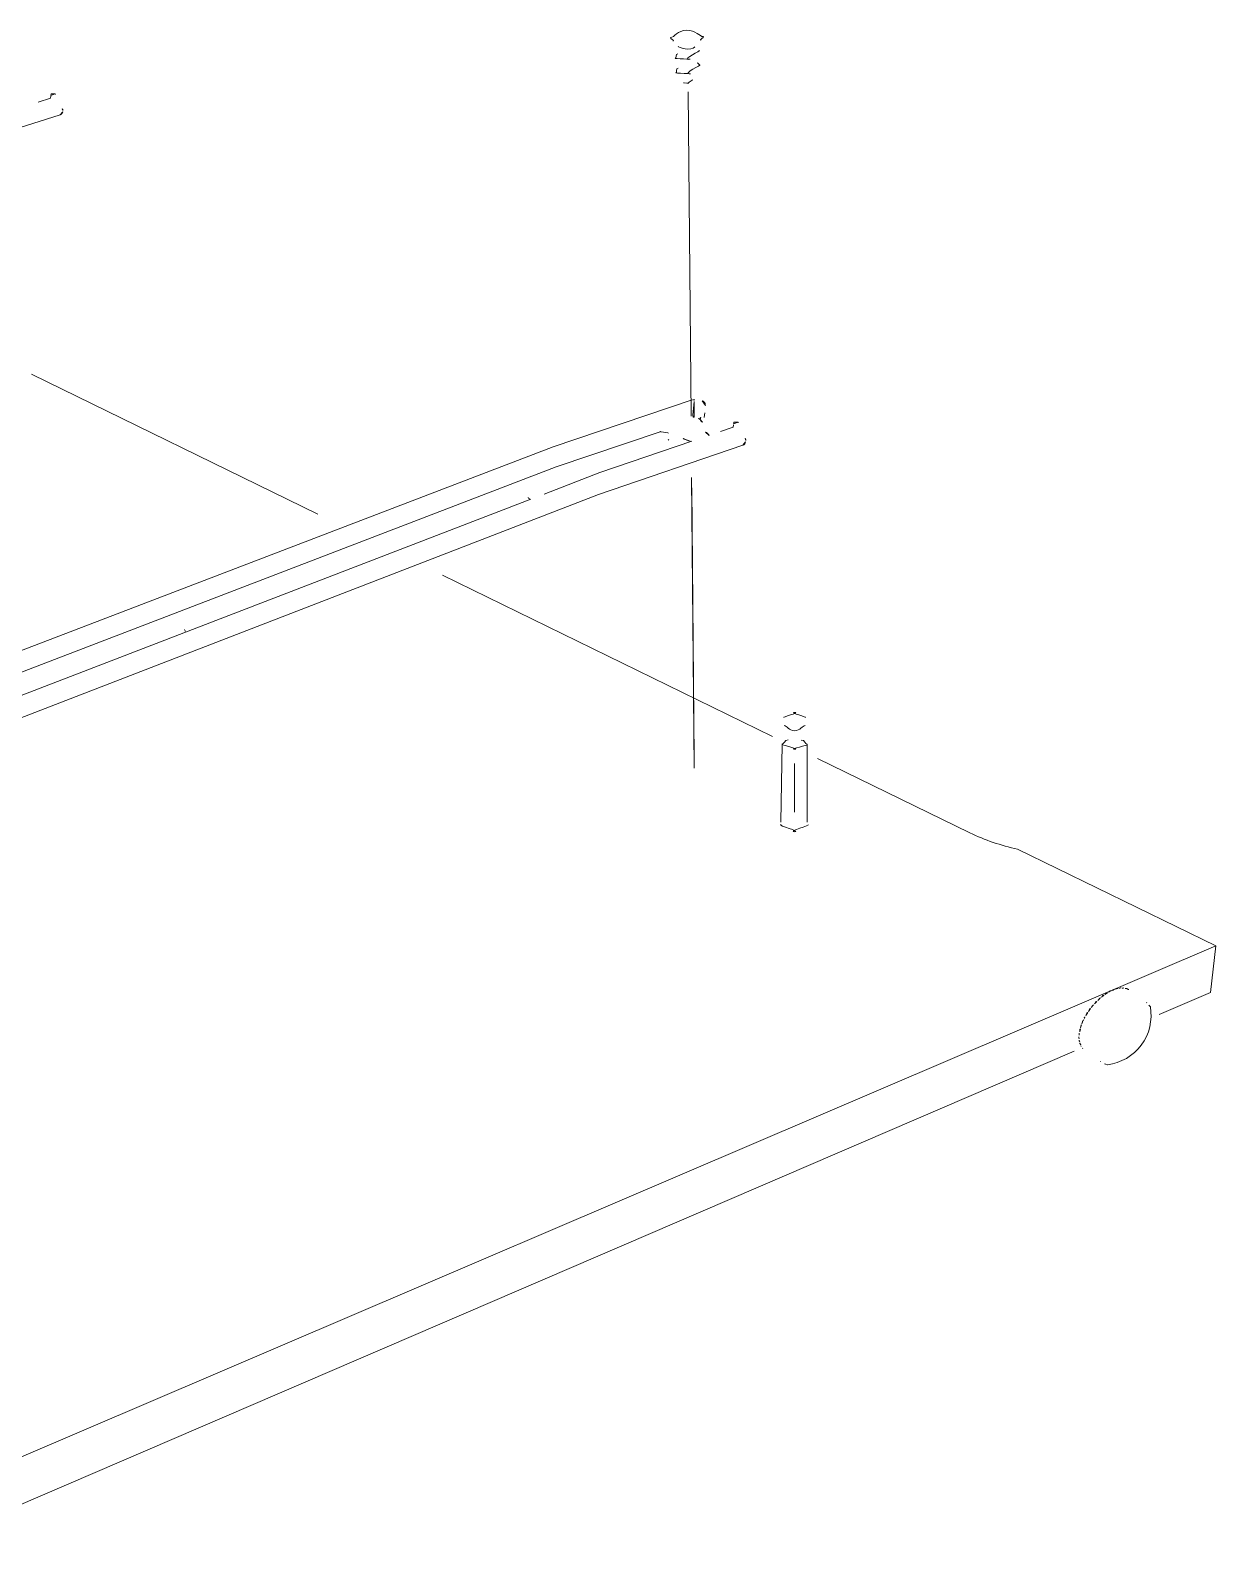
# Model space of a CAD drawing. Header units: metres. Extents: x -30.9 to 24.7, y -10.3 to 6.8.
# Drawn here: x 4.548 to 5.138, y 4.433 to 5.186 of the extents above; entities that cross this region are included whole.
import ezdxf

# ---------------------------------------------------------------- set-up
doc = ezdxf.new("R2010")
doc.units = ezdxf.units.M
doc.header["$MEASUREMENT"] = 0
doc.layers.add('PDF_Working_Num_Penna__255_Num_Penna__255', color=255, linetype='Continuous', lineweight=18)
doc.layers.add('PDF_Working_Num_Penna__7_Num_Penna__7', color=7, linetype='Continuous', lineweight=18)

msp = doc.modelspace()

# ---------------------------------------------------------------- linework, layer by layer
at = {"layer": 'PDF_Working_Num_Penna__255_Num_Penna__255', "color": 255, "linetype": 'Continuous', "lineweight": 18, "flags": 128}
for points in [[(4.87683, 4.99414), (4.8754, 5.15557)], [(4.87833, 4.82416), (4.87714, 4.95855)]]:
    msp.add_lwpolyline(points, dxfattribs=at)
at = {"layer": 'PDF_Working_Num_Penna__7_Num_Penna__7', "color": 7, "linetype": 'Continuous', "lineweight": 18, "flags": 128}
for points in [[(4.55832, 5.15231), (4.55211, 5.15035)], [(4.55844, 5.15334), (4.55832, 5.15231)], [(4.56063, 5.15453), (4.55873, 5.15455), (4.55861, 5.15436), (4.55852, 5.1541), (4.55849, 5.15375)], [(4.56063, 5.15453), (4.56075, 5.15429)], [(4.56303, 5.14409), (4.56339, 5.14428), (4.56369, 5.14451), (4.56399, 5.14481), (4.56418, 5.14523), (4.56435, 5.14565)], [(4.56443, 5.14626), (4.56443, 5.14651), (4.56439, 5.14672), (4.56427, 5.14696), (4.56414, 5.14715)], [(4.87872, 5.0024), (4.87838, 5.0024), (4.878, 5.0024), (4.87771, 5.00238)], [(4.87834, 5.00149), (4.87775, 4.99469), (4.87775, 4.99439), (4.87783, 4.99414), (4.87796, 4.99393), (4.87813, 4.99376), (4.87838, 4.99368)], [(4.88396, 4.99956), (4.88392, 5.00005), (4.88379, 5.00057), (4.88354, 5.00098), (4.8832, 5.00137), (4.88278, 5.0017), (4.88228, 5.00191)], [(4.88144, 4.99259), (4.88098, 4.99285), (4.8806, 4.99305)], [(4.88144, 4.99259), (4.88136, 4.99289), (4.88136, 4.99309), (4.8814, 4.99326), (4.88149, 4.99342), (4.88161, 4.99356), (4.88178, 4.99359)], [(4.88144, 4.99259), (4.88161, 4.99218), (4.88187, 4.99174), (4.88215, 4.99146), (4.88249, 4.9912)], [(4.88363, 4.99586), (4.88341, 4.99351)], [(4.86524, 4.98596), (4.86566, 4.98574)], [(4.88577, 4.98461), (4.8856, 4.98495), (4.88535, 4.98533), (4.88501, 4.98566), (4.88459, 4.986), (4.88409, 4.9863)], [(4.89785, 4.98873), (4.89155, 4.98659)], [(4.89798, 4.98987), (4.89785, 4.98873)], [(4.9002, 4.99117), (4.89827, 4.9912), (4.89815, 4.991), (4.89806, 4.9907), (4.89802, 4.99032)], [(4.9002, 4.99116), (4.90033, 4.99091)], [(4.86537, 4.98231), (4.86558, 4.9824), (4.86575, 4.98252), (4.86583, 4.98268)], [(4.87284, 4.98311), (4.87343, 4.98281), (4.8741, 4.98252), (4.87481, 4.98226), (4.87561, 4.98201), (4.87641, 4.98185)], [(4.90264, 4.97971), (4.90301, 4.97992), (4.90331, 4.98017), (4.9036, 4.9805), (4.90381, 4.98096), (4.90398, 4.98142)], [(4.90406, 4.9821), (4.90406, 4.98235), (4.90402, 4.98259), (4.9039, 4.98286), (4.90377, 4.98307)], [(4.79587, 4.95393), (4.79591, 4.95369)], [(4.79604, 4.95343), (4.79654, 4.95313)], [(4.62498, 4.88805), (4.62502, 4.88776)], [(4.62515, 4.88746), (4.62561, 4.8872)], [(5.0821, 4.70611), (5.08191, 4.70615), (5.08169, 4.70601), (5.08146, 4.70578), (5.08135, 4.70555), (5.08113, 4.7054)], [(5.08392, 4.70731), (5.08373, 4.70734), (5.08352, 4.70725), (5.0833, 4.7071), (5.08312, 4.70683), (5.08261, 4.70647)], [(5.08571, 4.70833), (5.08552, 4.70836), (5.0853, 4.70827), (5.0851, 4.70812), (5.08492, 4.7079), (5.08441, 4.70761)], [(5.08737, 4.70905), (5.08705, 4.70904), (5.08673, 4.70872), (5.08619, 4.7085)], [(5.08907, 4.70955), (5.08889, 4.70959), (5.08868, 4.70952), (5.08844, 4.70929), (5.08797, 4.70919)], [(5.09066, 4.70985), (5.09033, 4.70979), (5.0901, 4.70962), (5.08964, 4.70952)], [(5.09213, 4.70983), (5.09179, 4.70975), (5.09165, 4.70966), (5.09127, 4.70967)], [(5.09348, 4.70951), (5.09315, 4.7095), (5.09277, 4.70946)], [(5.09348, 4.70951), (5.09427, 4.70893), (5.09448, 4.70902)], [(5.07543, 4.69953), (5.07522, 4.69938), (5.07504, 4.69917), (5.07488, 4.69893), (5.07483, 4.69869), (5.07448, 4.69811)], [(5.077, 4.70141), (5.07679, 4.70127), (5.07656, 4.70112), (5.07638, 4.70083), (5.07633, 4.70059), (5.07585, 4.70009)], [(5.07859, 4.70311), (5.0784, 4.70308), (5.07818, 4.70294), (5.078, 4.70264), (5.07788, 4.70242), (5.07741, 4.70193)], [(5.0803, 4.70471), (5.0801, 4.7047), (5.07987, 4.70454), (5.07971, 4.70431), (5.07961, 4.70408), (5.07906, 4.70359)], [(5.0809, 4.70519), (5.0806, 4.70497)], [(5.10343, 4.70236), (5.10332, 4.70252)], [(5.07099, 4.69145), (5.07083, 4.69122), (5.07071, 4.69093), (5.07068, 4.69074), (5.07071, 4.69055), (5.07054, 4.69)], [(5.07174, 4.69337), (5.07157, 4.6932), (5.07146, 4.69297), (5.07143, 4.69278), (5.07146, 4.69258), (5.07122, 4.69199)], [(5.07182, 4.69348), (5.07212, 4.69407)], [(5.07243, 4.69464), (5.07239, 4.69485), (5.07251, 4.69508), (5.07268, 4.69537)], [(5.07411, 4.69754), (5.07388, 4.69738), (5.07365, 4.69717), (5.07355, 4.69694), (5.07356, 4.69667), (5.0732, 4.6961)], [(5.06975, 4.68502), (5.06969, 4.68543)], [(5.06975, 4.68502), (5.0699, 4.68448)], [(5.06987, 4.68673), (5.06977, 4.68689), (5.06981, 4.68707), (5.06986, 4.68732)], [(5.06989, 4.6834), (5.06979, 4.68355), (5.06983, 4.68379)], [(5.06987, 4.68672), (5.0699, 4.68622)], [(5.0699, 4.6834), (5.07006, 4.68324), (5.07018, 4.68288)], [(5.07044, 4.68945), (5.07021, 4.68922), (5.07017, 4.68899), (5.07011, 4.68873), (5.07021, 4.68859), (5.07011, 4.68803)], [(5.07027, 4.68199), (5.07017, 4.68213), (5.07021, 4.68232)], [(5.07027, 4.68199), (5.07054, 4.68174), (5.07069, 4.68146)], [(5.0708, 4.68074), (5.07073, 4.681)], [(5.07165, 4.67974), (5.07155, 4.67988)], [(5.08068, 4.67321), (5.08048, 4.67312)], [(5.08287, 4.67184), (5.08251, 4.67197)], [(5.08385, 4.6716), (5.08404, 4.67157)]]:
    msp.add_lwpolyline(points, close=True, dxfattribs=at)
for points in [[(4.87683, 4.99414), (4.8754, 5.15557)], [(4.56303, 5.14409), (4.49224, 5.12175)], [(4.69124, 4.94543), (4.54879, 5.01509)], [(4.80829, 4.97891), (4.87741, 5.00228)], [(4.86524, 4.98596), (4.86193, 4.98647), (4.86168, 4.9865), (4.86142, 4.98647), (4.80976, 4.96892), (4.27921, 4.76517)], [(4.29868, 4.78385), (4.80829, 4.97891)], [(4.90263, 4.97971), (4.83079, 4.95516)], [(4.8315, 4.9661), (4.87724, 4.98173)], [(4.80385, 4.95545), (4.8315, 4.9661)], [(4.87838, 4.81903), (4.8771, 4.96369)], [(4.2803, 4.74233), (4.83079, 4.95516)], [(4.54376, 4.85523), (4.79713, 4.95289)], [(4.91729, 4.8349), (4.75323, 4.91512)], [(4.92211, 4.83102), (4.92143, 4.79233)], [(4.9345, 4.83102), (4.9346, 4.79223)], [(4.92835, 4.82144), (4.92835, 4.79722)], [(5.13775, 4.73067), (4.44251, 4.43332)], [(4.53999, 4.45137), (5.06742, 4.67832)]]:
    msp.add_lwpolyline(points, dxfattribs=at)
for points in [[(5.10969, 4.69651), (5.13515, 4.70746), (5.13775, 4.73067), (5.03917, 4.7788, -0.054644), (5.01546, 4.78689), (4.93974, 4.82391)], [(5.10444, 4.70128), (5.10481, 4.70089), (5.10504, 4.70066), (5.10523, 4.70036, -0.430137), (5.08385, 4.6716), (5.08318, 4.67179), (5.08286, 4.67184)]]:
    msp.add_lwpolyline(points, format="xyb", dxfattribs=at)
at = {"layer": 'PDF_Working_Num_Penna__7_Num_Penna__7', "color": 7, "linetype": 'Continuous', "lineweight": 18}
msp.add_arc((4.92325, 4.79081), 0.00174, 166.52367, 179.65387, dxfattribs=at)
for points in [[(4.86794, 5.18075), (4.86885, 5.18075), (4.86605, 5.18237), (4.86667, 5.18237)], [(4.86662, 5.1825), (4.86851, 5.1825), (4.87018, 5.18616), (4.87469, 5.18616)], [(4.87469, 5.18616), (4.87919, 5.18616), (4.88107, 5.18298), (4.88295, 5.18298)], [(4.88295, 5.18285), (4.88357, 5.18285), (4.88077, 5.18113), (4.88172, 5.18113)], [(4.8757, 5.1717), (4.87917, 5.1717), (4.86757, 5.17215), (4.86898, 5.17215)], [(4.86898, 5.17215), (4.8697, 5.17215), (4.86895, 5.17448), (4.87018, 5.17448)], [(4.87035, 5.17821), (4.87035, 5.17821), (4.8718, 5.17682), (4.87482, 5.17682)], [(4.88089, 5.17616), (4.88232, 5.17616), (4.87223, 5.1717), (4.8757, 5.1717)], [(4.87482, 5.17682), (4.87782, 5.17682), (4.87875, 5.17786), (4.87875, 5.17786)], [(4.88086, 5.17626), (4.8809, 5.17626), (4.88086, 5.17616), (4.88089, 5.17616)], [(4.87596, 5.1645), (4.87942, 5.1645), (4.86781, 5.16496), (4.86923, 5.16496)], [(4.86923, 5.16496), (4.86994, 5.16496), (4.86921, 5.16729), (4.87045, 5.16729)], [(4.88116, 5.16898), (4.88259, 5.16898), (4.87249, 5.1645), (4.87596, 5.1645)], [(4.87984, 5.16998), (4.88055, 5.16998), (4.88066, 5.16898), (4.88116, 5.16898)], [(4.87568, 5.15978), (4.87705, 5.15978), (4.87247, 5.15996), (4.87303, 5.15996)], [(4.87772, 5.16155), (4.87829, 5.16155), (4.87431, 5.15978), (4.87568, 5.15978)], [(4.92835, 4.84685), (4.93132, 4.84685), (4.92158, 4.84433), (4.92297, 4.84433)], [(4.93373, 4.84433), (4.93513, 4.84433), (4.92537, 4.84685), (4.92835, 4.84685)], [(4.92306, 4.84027), (4.92446, 4.84027), (4.92541, 4.83775), (4.9283, 4.83775)], [(4.9283, 4.83775), (4.9312, 4.83775), (4.93215, 4.84027), (4.93355, 4.84027)], [(4.9283, 4.8285), (4.93173, 4.8285), (4.92072, 4.83102), (4.92211, 4.83102)], [(4.92211, 4.83102), (4.92302, 4.83102), (4.92325, 4.83318), (4.92508, 4.83318)], [(4.93444, 4.83068), (4.93574, 4.83068), (4.92517, 4.8285), (4.9283, 4.8285)], [(4.93166, 4.83312), (4.93351, 4.83312), (4.93358, 4.83102), (4.9345, 4.83102)], [(4.9345, 4.83102), (4.93461, 4.83102), (4.93445, 4.83068), (4.93445, 4.83068)], [(4.92825, 4.78749), (4.93195, 4.78749), (4.91967, 4.79082), (4.92152, 4.79082)], [(4.93495, 4.79089), (4.93681, 4.79089), (4.92454, 4.78749), (4.92825, 4.78749)]]:
    msp.add_open_spline(points, degree=3, dxfattribs=at)

doc.saveas('drawing.dxf')
